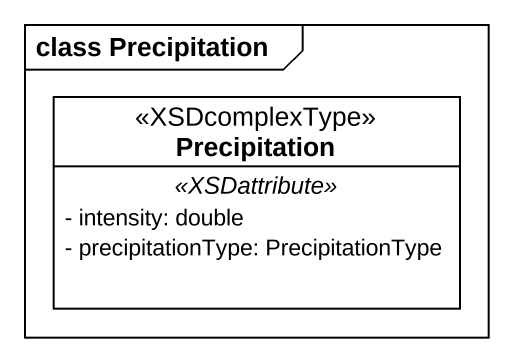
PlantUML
@startuml
mainframe class Precipitation
hide circle
hide empty members
skinparam classAttributeIconSize 0
class Precipitation <<XSDcomplexType>> {
  .. <<XSDattribute>> ..
  - intensity: double
  - precipitationType: PrecipitationType
}
@enduml
